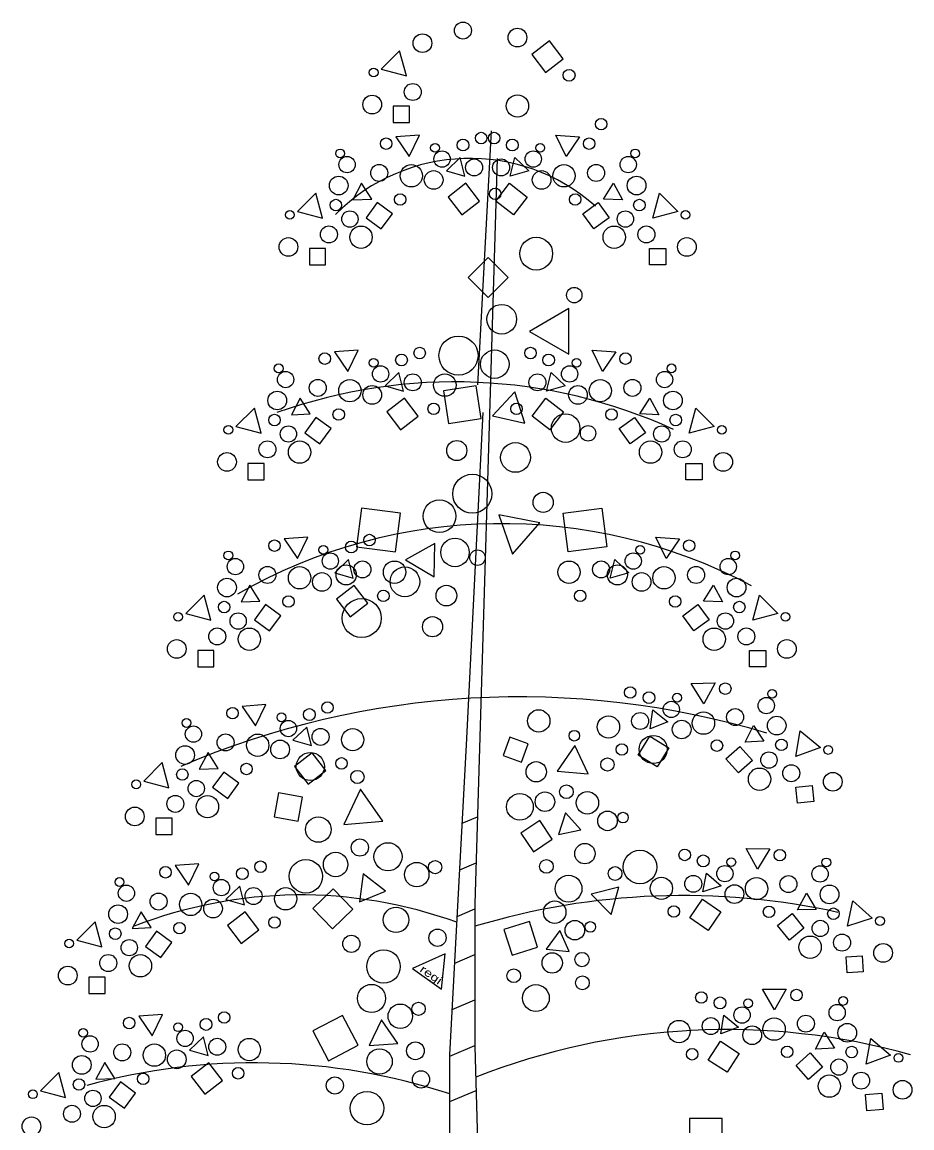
# Model space of a CAD drawing. Extents: x -238 to 283, y 0 to 849.
# Drawn here: x -145.1 to 173.5, y 452.8 to 848.9 of the extents above; entities that cross this region are included whole.
import ezdxf
from ezdxf.enums import TextEntityAlignment as Align

# ---------------------------------------------------------------- set-up
doc = ezdxf.new("R2010")
doc.units = 0
doc.header["$LTSCALE"] = 25
doc.header["$MEASUREMENT"] = 0
doc.layers.get('0').update_dxf_attribs({"linetype": 'CONTINUOUS'})

msp = doc.modelspace()

# ---------------------------------------------------------------- linework, layer by layer
at = {"color": 0, "linetype": 'ByBlock'}
for p, q in [((43.77, 842.14), (37.42, 837.24)), ((48.67, 835.79), (43.77, 842.14)), ((-9.94, 838.64), (-16.54, 832.04)), ((-7.53, 829.63), (-9.94, 838.64)), ((37.42, 837.24), (42.32, 830.9)), ((42.32, 830.9), (48.67, 835.79)), ((-16.54, 832.04), (-7.53, 829.63)), ((-6.44, 818.74), (-12.25, 818.74)), ((-12.25, 818.74), (-12.25, 812.94)), ((-6.44, 812.94), (-6.44, 818.74)), ((-12.25, 812.94), (-6.44, 812.94)), ((-2.83, 808.42), (-11.32, 807.79)), ((-6.53, 800.76), (-2.83, 808.42)), ((18, 719), (23, 810)), ((49.67, 800.76), (45.97, 808.42)), ((45.97, 808.42), (54.45, 807.79)), ((-11.32, 807.79), (-6.53, 800.76)), ((54.45, 807.79), (49.67, 800.76)), ((11.78, 800.39), (6.85, 795.62)), ((13.45, 793.74), (11.78, 800.39)), ((29.69, 793.74), (31.36, 800.39)), ((31.36, 800.39), (36.29, 795.62)), ((25, 800), (17, 533)), ((6.85, 795.62), (13.45, 793.74)), ((36.29, 795.62), (29.69, 793.74)), ((-23.54, 791.22), (-26.68, 785.26)), ((-19.95, 785.52), (-23.54, 791.22)), ((13.77, 791.14), (7.42, 786.24)), ((18.67, 784.79), (13.77, 791.14)), ((24.47, 784.79), (29.36, 791.14)), ((29.36, 791.14), (35.71, 786.24)), ((63.08, 785.52), (66.68, 791.22)), ((66.68, 791.22), (69.82, 785.26)), ((-39.94, 787.64), (-46.54, 781.04)), ((-37.53, 778.63), (-39.94, 787.64)), ((-26.68, 785.26), (-19.95, 785.52)), ((7.42, 786.24), (12.32, 779.9)), ((12.32, 779.9), (18.67, 784.79)), ((30.81, 779.9), (24.47, 784.79)), ((35.71, 786.24), (30.81, 779.9)), ((69.82, 785.26), (63.08, 785.52)), ((80.67, 778.63), (83.08, 787.64)), ((83.08, 787.64), (89.68, 781.04)), ((-46.54, 781.04), (-37.53, 778.63)), ((-17.95, 784.25), (-21.94, 778.81)), ((-12.51, 780.26), (-17.95, 784.25)), ((55.65, 780.26), (61.09, 784.25)), ((61.09, 784.25), (65.08, 778.81)), ((89.68, 781.04), (80.67, 778.63)), ((-21.94, 778.81), (-16.5, 774.82)), ((-16.5, 774.82), (-12.51, 780.26)), ((59.64, 774.82), (55.65, 780.26)), ((65.08, 778.81), (59.64, 774.82)), ((-36.44, 767.74), (-42.25, 767.74)), ((-42.25, 767.74), (-42.25, 761.94)), ((-36.44, 761.94), (-36.44, 767.74)), ((21.74, 764.59), (14.56, 757.4)), ((28.92, 757.41), (21.74, 764.59)), ((79.58, 767.74), (85.38, 767.74)), ((79.58, 761.94), (79.58, 767.74)), ((85.38, 767.74), (85.38, 761.94)), ((-42.25, 761.94), (-36.44, 761.94)), ((85.38, 761.94), (79.58, 761.94)), ((14.56, 757.4), (21.74, 750.23)), ((21.74, 750.23), (28.92, 757.41)), ((50.7, 746.26), (36.56, 738.1)), ((50.69, 729.94), (50.7, 746.26)), ((36.56, 738.1), (50.69, 729.94)), ((-24.83, 731.42), (-33.32, 730.79)), ((-33.32, 730.79), (-28.53, 723.76)), ((-28.53, 723.76), (-24.83, 731.42)), ((62.68, 723.76), (58.98, 731.42)), ((58.98, 731.42), (67.46, 730.79)), ((67.46, 730.79), (62.68, 723.76)), ((-10.22, 723.39), (-15.15, 718.62)), ((-8.55, 716.74), (-10.22, 723.39)), ((42.7, 716.74), (44.37, 723.39)), ((44.37, 723.39), (49.3, 718.62)), ((-15.15, 718.62), (-8.55, 716.74)), ((17.49, 718.59), (5.82, 716.79)), ((19.29, 706.92), (17.49, 718.59)), ((49.3, 718.62), (42.7, 716.74)), ((-45.54, 714.22), (-48.68, 708.26)), ((-41.95, 708.52), (-45.54, 714.22)), ((-8.23, 714.14), (-14.58, 709.24)), ((-3.33, 707.79), (-8.23, 714.14)), ((5.82, 716.79), (7.61, 705.12)), ((31.34, 716.47), (23.33, 707.81)), ((34.83, 705.2), (31.34, 716.47)), ((37.47, 707.79), (42.37, 714.14)), ((42.37, 714.14), (48.72, 709.24)), ((76.09, 708.52), (79.69, 714.22)), ((79.69, 714.22), (82.83, 708.26)), ((-61.94, 710.64), (-68.54, 704.04)), ((-59.53, 701.63), (-61.94, 710.64)), ((-14.58, 709.24), (-9.68, 702.9)), ((48.72, 709.24), (43.82, 702.9)), ((93.68, 701.63), (96.09, 710.64)), ((96.09, 710.64), (102.69, 704.04)), ((-48.68, 708.26), (-41.95, 708.52)), ((-39.95, 707.25), (-43.94, 701.81)), ((-34.51, 703.26), (-39.95, 707.25)), ((-9.68, 702.9), (-3.33, 707.79)), ((7.61, 705.12), (19.29, 706.92)), ((14, 590), (20, 709)), ((23.33, 707.81), (34.83, 705.2)), ((43.82, 702.9), (37.47, 707.79)), ((68.66, 703.26), (74.1, 707.25)), ((74.1, 707.25), (78.09, 701.81)), ((82.83, 708.26), (76.09, 708.52)), ((-68.54, 704.04), (-59.53, 701.63)), ((-43.94, 701.81), (-38.5, 697.82)), ((-38.5, 697.82), (-34.51, 703.26)), ((72.65, 697.82), (68.66, 703.26)), ((78.09, 701.81), (72.65, 697.82)), ((102.69, 704.04), (93.68, 701.63)), ((-58.44, 690.74), (-64.25, 690.74)), ((-64.25, 690.74), (-64.25, 684.94)), ((-58.44, 684.94), (-58.44, 690.74)), ((92.59, 690.74), (98.39, 690.74)), ((92.59, 684.94), (92.59, 690.74)), ((98.39, 690.74), (98.39, 684.94)), ((-64.25, 684.94), (-58.44, 684.94)), ((98.39, 684.94), (92.59, 684.94)), ((-23.56, 674.84), (-25.36, 660.92)), ((-9.65, 673.05), (-23.56, 674.84)), ((48.58, 673.05), (62.5, 674.84)), ((62.5, 674.84), (64.29, 660.92)), ((-11.44, 659.13), (-9.65, 673.05)), ((25.58, 672.36), (30.49, 658.3)), ((40.21, 669.57), (25.58, 672.36)), ((30.49, 658.3), (40.21, 669.57)), ((50.38, 659.13), (48.58, 673.05)), ((-42.83, 664.42), (-51.32, 663.79)), ((-51.32, 663.79), (-46.53, 656.76)), ((-46.53, 656.76), (-42.83, 664.42)), ((2.67, 662.15), (-7.83, 656.32)), ((2.48, 650.15), (2.67, 662.15)), ((85.47, 656.76), (81.77, 664.42)), ((81.77, 664.42), (90.25, 663.79)), ((90.25, 663.79), (85.47, 656.76)), ((-25.36, 660.92), (-11.44, 659.13)), ((64.29, 660.92), (50.38, 659.13)), ((-28.22, 656.39), (-33.15, 651.62)), ((-26.55, 649.74), (-28.22, 656.39)), ((-7.83, 656.32), (2.48, 650.15)), ((65.49, 649.74), (67.16, 656.39)), ((67.16, 656.39), (72.09, 651.62)), ((-33.15, 651.62), (-26.55, 649.74)), ((72.09, 651.62), (65.49, 649.74)), ((-63.54, 647.22), (-66.68, 641.26)), ((-59.95, 641.52), (-63.54, 647.22)), ((-26.23, 647.14), (-32.58, 642.24)), ((-21.33, 640.79), (-26.23, 647.14)), ((98.88, 641.52), (102.48, 647.22)), ((102.48, 647.22), (105.62, 641.26)), ((-79.94, 643.64), (-86.54, 637.04)), ((-77.53, 634.63), (-79.94, 643.64)), ((-32.58, 642.24), (-27.68, 635.9)), ((116.47, 634.63), (118.88, 643.64)), ((118.88, 643.64), (125.48, 637.04)), ((-66.68, 641.26), (-59.95, 641.52)), ((-57.95, 640.25), (-61.94, 634.81)), ((-52.51, 636.26), (-57.95, 640.25)), ((-27.68, 635.9), (-21.33, 640.79)), ((91.45, 636.26), (96.89, 640.25)), ((96.89, 640.25), (100.88, 634.81)), ((105.62, 641.26), (98.88, 641.52)), ((-86.54, 637.04), (-77.53, 634.63)), ((-61.94, 634.81), (-56.5, 630.82)), ((-56.5, 630.82), (-52.51, 636.26)), ((95.44, 630.82), (91.45, 636.26)), ((100.88, 634.81), (95.44, 630.82)), ((125.48, 637.04), (116.47, 634.63)), ((-76.44, 623.74), (-82.25, 623.74)), ((-82.25, 623.74), (-82.25, 617.94)), ((-76.44, 617.94), (-76.44, 623.74)), ((115.38, 623.74), (121.18, 623.74)), ((115.38, 617.94), (115.38, 623.74)), ((121.18, 623.74), (121.18, 617.94)), ((-82.25, 617.94), (-76.44, 617.94)), ((121.18, 617.94), (115.38, 617.94)), ((94.49, 612), (102.99, 612.21)), ((98.93, 604.74), (94.49, 612)), ((102.99, 612.21), (98.93, 604.74)), ((-57.83, 604.42), (-66.32, 603.79)), ((-66.32, 603.79), (-61.53, 596.76)), ((-61.53, 596.76), (-57.83, 604.42)), ((79.75, 595.77), (80.74, 602.56)), ((80.74, 602.56), (86.12, 598.3)), ((86.12, 598.3), (79.75, 595.77)), ((-43.22, 596.39), (-48.15, 591.62)), ((-41.55, 589.74), (-43.22, 596.39)), ((113.79, 590.91), (116.8, 596.94)), ((116.8, 596.94), (120.52, 591.32)), ((131.97, 585.8), (133.48, 595)), ((133.48, 595), (140.7, 589.1)), ((-48.15, 591.62), (-41.55, 589.74)), ((29.53, 592.71), (27.15, 586.16)), ((36.08, 590.33), (29.53, 592.71)), ((33.7, 583.78), (36.08, 590.33)), ((75.43, 586.35), (79.68, 593.16)), ((79.68, 593.16), (86.48, 588.91)), ((120.52, 591.32), (113.79, 590.91)), ((-78.54, 587.22), (-81.68, 581.26)), ((-74.95, 581.52), (-78.54, 587.22)), ((-41.23, 587.14), (-47.58, 582.24)), ((-36.33, 580.79), (-41.23, 587.14)), ((8, 479), (14, 590)), ((52.84, 589.71), (46.42, 580.54)), ((57.57, 579.56), (52.84, 589.71)), ((82.24, 582.11), (75.43, 586.35)), ((86.48, 588.91), (82.24, 582.11)), ((106.91, 584.94), (111.93, 589.45)), ((111.93, 589.45), (116.44, 584.43)), ((140.7, 589.1), (131.97, 585.8)), ((-94.94, 583.64), (-101.54, 577.04)), ((-92.53, 574.63), (-94.94, 583.64)), ((27.15, 586.16), (33.7, 583.78)), ((111.42, 579.92), (106.91, 584.94)), ((116.44, 584.43), (111.42, 579.92)), ((-81.68, 581.26), (-74.95, 581.52)), ((-72.95, 580.25), (-76.94, 574.81)), ((-67.51, 576.26), (-72.95, 580.25)), ((-47.58, 582.24), (-42.68, 575.9)), ((-42.68, 575.9), (-36.33, 580.79)), ((46.42, 580.54), (57.57, 579.56)), ((-101.54, 577.04), (-92.53, 574.63)), ((-76.94, 574.81), (-71.5, 570.82)), ((-71.5, 570.82), (-67.51, 576.26)), ((131.97, 574.86), (137.74, 575.43)), ((132.54, 569.08), (131.97, 574.86)), ((137.74, 575.43), (138.32, 569.66)), ((-53.35, 572.81), (-54.86, 564.23)), ((-44.78, 571.3), (-53.35, 572.81)), ((-46.29, 562.72), (-44.78, 571.3)), ((-24.01, 574.18), (-29.93, 561.5)), ((-15.99, 562.71), (-24.01, 574.18)), ((138.32, 569.66), (132.54, 569.08)), ((-91.44, 563.74), (-97.25, 563.74)), ((-97.25, 563.74), (-97.25, 557.94)), ((-91.44, 557.94), (-91.44, 563.74)), ((-54.86, 564.23), (-46.29, 562.72)), ((-29.93, 561.5), (-15.99, 562.71)), ((12.48, 561.89), (17.94, 564.21)), ((40.22, 562.89), (33.49, 558.39)), ((44.72, 556.16), (40.22, 562.89)), ((49.44, 565.59), (46.97, 557.88)), ((54.88, 559.6), (49.44, 565.59)), ((46.97, 557.88), (54.88, 559.6)), ((-97.25, 557.94), (-91.44, 557.94)), ((33.49, 558.39), (37.99, 551.66)), ((37.99, 551.66), (44.72, 556.16)), ((118.23, 545.42), (114.11, 552.86)), ((114.11, 552.86), (122.61, 552.71)), ((122.61, 552.71), (118.23, 545.42)), ((-81.83, 547.42), (-90.32, 546.79)), ((-90.32, 546.79), (-85.53, 539.76)), ((-85.53, 539.76), (-81.83, 547.42)), ((11.58, 545.21), (17.44, 547.7)), ((-22.96, 543.74), (-24.32, 533.72)), ((-14.96, 537.55), (-22.96, 543.74)), ((98.67, 537.3), (99.96, 544.04)), ((99.96, 544.04), (105.15, 539.55)), ((-67.22, 539.39), (-72.15, 534.62)), ((-65.55, 532.74), (-67.22, 539.39)), ((68.55, 539.01), (58.65, 536.5)), ((65.77, 529.19), (68.55, 539.01)), ((105.15, 539.55), (98.67, 537.3)), ((-33.72, 538.42), (-41.03, 531.42)), ((-26.72, 531.11), (-33.72, 538.42)), ((-24.32, 533.72), (-14.96, 537.55)), ((58.65, 536.5), (65.77, 529.19)), ((132.47, 530.95), (135.74, 536.85)), ((135.74, 536.85), (139.21, 531.06)), ((-72.15, 534.62), (-65.55, 532.74)), ((-41.03, 531.42), (-34.03, 524.11)), ((-34.03, 524.11), (-26.72, 531.11)), ((10.68, 528.53), (17, 531.21)), ((17, 533), (17, 482)), ((93.95, 528.08), (98.49, 534.69)), ((98.49, 534.69), (105.1, 530.15)), ((139.21, 531.06), (132.47, 530.95)), ((150.41, 525.05), (152.31, 534.18)), ((152.31, 534.18), (159.27, 527.96)), ((-102.54, 530.22), (-105.68, 524.26)), ((-98.95, 524.52), (-102.54, 530.22)), ((-65.23, 530.14), (-71.58, 525.24)), ((-60.33, 523.79), (-65.23, 530.14)), ((100.56, 523.54), (93.95, 528.08)), ((105.1, 530.15), (100.56, 523.54)), ((125.33, 525.28), (130.55, 529.57)), ((130.55, 529.57), (134.83, 524.36)), ((159.27, 527.96), (150.41, 525.05)), ((-118.94, 526.64), (-125.54, 520.04)), ((-116.53, 517.63), (-118.94, 526.64)), ((-105.68, 524.26), (-98.95, 524.52)), ((-96.95, 523.25), (-100.94, 517.81)), ((-91.51, 519.26), (-96.95, 523.25)), ((-71.58, 525.24), (-66.68, 518.9)), ((-66.68, 518.9), (-60.33, 523.79)), ((36.56, 526.72), (27.39, 523.8)), ((27.39, 523.8), (30.31, 514.63)), ((39.48, 517.55), (36.56, 526.72)), ((47.37, 523.52), (42.54, 516.86)), ((50.73, 516), (47.37, 523.52)), ((129.62, 520.07), (125.33, 525.28)), ((134.83, 524.36), (129.62, 520.07)), ((-125.54, 520.04), (-116.53, 517.63)), ((-95.5, 513.82), (-91.51, 519.26)), ((-100.94, 517.81), (-95.5, 513.82)), ((6.33, 515.18), (-5.31, 509.94)), ((5.05, 502.48), (6.33, 515.18)), ((30.31, 514.63), (39.48, 517.55)), ((42.54, 516.86), (50.73, 516)), ((9.78, 511.85), (17, 514.92)), ((149.93, 514.12), (155.72, 514.44)), ((150.25, 508.32), (149.93, 514.12)), ((155.72, 514.44), (156.04, 508.64)), ((-5.31, 509.94), (5.05, 502.48)), ((156.04, 508.64), (150.25, 508.32)), ((-115.44, 506.74), (-121.25, 506.74)), ((-121.25, 506.74), (-121.25, 500.94)), ((-115.44, 500.94), (-115.44, 506.74)), ((-121.25, 500.94), (-115.44, 500.94)), ((120, 502.44), (128.5, 502.52)), ((124.32, 495.11), (120, 502.44)), ((128.5, 502.52), (124.32, 495.11)), ((8.87, 495.16), (17, 498.62)), ((-94.83, 493.42), (-103.32, 492.79)), ((-103.32, 492.79), (-98.53, 485.76)), ((-98.53, 485.76), (-94.83, 493.42)), ((-30.38, 493.1), (-41.04, 487.52)), ((-24.8, 482.45), (-30.38, 493.1)), ((-16.38, 491.51), (-20.88, 482.25)), ((-10.61, 482.98), (-16.38, 491.51)), ((105.01, 486.44), (106.11, 493.22)), ((106.11, 493.22), (111.42, 488.88)), ((-41.04, 487.52), (-35.45, 476.87)), ((111.42, 488.88), (105.01, 486.44)), ((-80.22, 485.39), (-85.15, 480.62)), ((-78.55, 478.74), (-80.22, 485.39)), ((100.55, 477.09), (104.9, 483.83)), ((104.9, 483.83), (111.64, 479.48)), ((138.97, 481.05), (142.07, 487.04)), ((142.07, 487.04), (145.71, 481.36)), ((157.07, 475.66), (158.72, 484.84)), ((158.72, 484.84), (165.85, 478.82)), ((-85.15, 480.62), (-78.55, 478.74)), ((-35.45, 476.87), (-24.8, 482.45)), ((-20.88, 482.25), (-10.61, 482.98)), ((8, 478.49), (17, 482.32)), ((17, 482), (22, 306)), ((111.64, 479.48), (107.29, 472.74)), ((132, 475.19), (137.09, 479.62)), ((137.09, 479.62), (141.52, 474.53)), ((145.71, 481.36), (138.97, 481.05)), ((-115.54, 476.22), (-118.68, 470.26)), ((-111.95, 470.52), (-115.54, 476.22)), ((-78.23, 476.14), (-84.58, 471.24)), ((-73.33, 469.79), (-78.23, 476.14)), ((8, 374), (8, 479)), ((107.29, 472.74), (100.55, 477.09)), ((165.85, 478.82), (157.07, 475.66)), ((-131.94, 472.64), (-138.54, 466.04)), ((-129.53, 463.63), (-131.94, 472.64)), ((136.43, 470.1), (132, 475.19)), ((141.52, 474.53), (136.43, 470.1)), ((-118.68, 470.26), (-111.95, 470.52)), ((-109.95, 469.25), (-113.94, 463.81)), ((-104.51, 465.26), (-109.95, 469.25)), ((-84.58, 471.24), (-79.68, 464.9)), ((-79.68, 464.9), (-73.33, 469.79)), ((-138.54, 466.04), (-129.53, 463.63)), ((-113.94, 463.81), (-108.5, 459.82)), ((-108.5, 459.82), (-104.51, 465.26)), ((8, 462.2), (17.45, 466.21)), ((156.9, 464.72), (162.68, 465.21)), ((157.38, 458.94), (156.9, 464.72)), ((162.68, 465.21), (163.17, 459.42)), ((105.49, 456.13), (93.88, 456.12)), ((93.88, 456.12), (93.89, 444.52)), ((105.49, 444.52), (105.49, 456.13)), ((163.17, 459.42), (157.38, 458.94))]:
    msp.add_line(p, q, dxfattribs=at)
for centre, radius in [((12.74, 845.85), 3.04), ((-1.76, 841.35), 3.35), ((32.24, 843.35), 3.35), ((-19.26, 830.85), 1.58), ((50.74, 829.85), 2.12), ((-5.26, 823.85), 3.04), ((-19.76, 819.35), 3.35), ((32.24, 818.85), 4), ((62.24, 812.35), 2.06), ((19.24, 807.35), 2.06), ((23.9, 807.35), 2.06), ((-14.76, 805.35), 2.06), ((2.74, 803.85), 1.58), ((12.74, 804.85), 2.12), ((30.4, 804.85), 2.12), ((40.4, 803.85), 1.58), ((57.9, 805.35), 2.06), ((-31.26, 801.85), 1.58), ((-28.76, 797.85), 2.92), ((5.24, 799.85), 2.92), ((37.9, 799.85), 2.92), ((71.9, 797.85), 2.92), ((74.4, 801.85), 1.58), ((-17.26, 794.85), 3.04), ((-5.76, 793.85), 4), ((16.74, 796.85), 3.04), ((26.4, 796.85), 3.04), ((48.9, 793.85), 4), ((60.4, 794.85), 3.04), ((-31.76, 790.35), 3.35), ((2.24, 792.35), 3.35), ((40.9, 792.35), 3.35), ((74.9, 790.35), 3.35), ((24.24, 787.35), 2.06), ((-32.76, 783.35), 2.06), ((-9.76, 785.35), 2.06), ((52.9, 785.35), 2.06), ((75.9, 783.35), 2.06), ((-49.26, 779.85), 1.58), ((-27.76, 778.35), 2.92), ((70.9, 778.35), 2.92), ((92.4, 779.85), 1.58), ((-35.26, 772.85), 3.04), ((-23.76, 771.85), 4), ((66.9, 771.85), 4), ((78.4, 772.85), 3.04), ((-49.76, 768.35), 3.35), ((38.97, 765.95), 5.87), ((92.9, 768.35), 3.35), ((52.58, 751.1), 2.77), ((26.6, 742.44), 5.32), ((11.13, 729.45), 7), ((-36.76, 728.35), 2.06), ((-9.26, 727.85), 2.12), ((-2.76, 730.35), 2.06), ((24.12, 726.36), 5.1), ((36.91, 730.35), 2.06), ((43.41, 727.85), 2.12), ((70.91, 728.35), 2.06), ((-53.26, 724.85), 1.58), ((-19.26, 726.85), 1.58), ((-16.76, 722.85), 2.92), ((50.91, 722.85), 2.92), ((53.41, 726.85), 1.58), ((87.41, 724.85), 1.58), ((-50.76, 720.85), 2.92), ((-5.26, 719.85), 3.04), ((6.24, 718.85), 4), ((39.41, 719.85), 3.04), ((84.91, 720.85), 2.92), ((-39.26, 717.85), 3.04), ((-27.76, 716.85), 4), ((-19.76, 715.35), 3.35), ((53.91, 715.35), 3.35), ((61.91, 716.85), 4), ((73.41, 717.85), 3.04), ((-53.76, 713.35), 3.35), ((87.91, 713.35), 3.35), ((-31.76, 708.35), 2.06), ((2.24, 710.35), 2.06), ((31.91, 710.35), 2.06), ((65.91, 708.35), 2.06), ((-54.76, 706.35), 2.06), ((49.49, 703.46), 5.1), ((88.91, 706.35), 2.06), ((-71.26, 702.85), 1.58), ((-49.76, 701.35), 2.92), ((57.53, 701.61), 2.77), ((83.91, 701.35), 2.92), ((105.41, 702.85), 1.58), ((-57.26, 695.85), 3.04), ((-45.76, 694.85), 4), ((10.51, 695.42), 3.61), ((31.55, 692.94), 5.32), ((79.91, 694.85), 4), ((91.41, 695.85), 3.04), ((-71.76, 691.35), 3.35), ((105.91, 691.35), 3.35), ((16.08, 679.95), 7), ((4.32, 671.91), 5.87), ((41.45, 676.86), 3.61), ((-54.76, 661.35), 2.06), ((-27.26, 660.85), 2.12), ((-20.76, 663.35), 2.06), ((9.89, 658.92), 5.1), ((93.7, 661.35), 2.06), ((-71.26, 657.85), 1.58), ((-37.26, 659.85), 1.58), ((-34.76, 655.85), 2.92), ((17.93, 657.06), 2.77), ((73.7, 655.85), 2.92), ((76.2, 659.85), 1.58), ((110.2, 657.85), 1.58), ((-68.76, 653.85), 2.92), ((-57.26, 650.85), 3.04), ((-45.76, 649.85), 4), ((-29.09, 650.87), 3.61), ((-23.26, 652.85), 3.04), ((-11.76, 651.85), 4), ((-8.05, 648.4), 5.32), ((50.7, 651.85), 4), ((62.2, 652.85), 3.04), ((68.02, 650.87), 3.61), ((84.7, 649.85), 4), ((96.2, 650.85), 3.04), ((107.7, 653.85), 2.92), ((-71.76, 646.35), 3.35), ((-37.76, 648.35), 3.35), ((76.7, 648.35), 3.35), ((110.7, 646.35), 3.35), ((6.8, 643.45), 3.71), ((-49.76, 641.35), 2.06), ((-23.52, 635.4), 7), ((-15.76, 643.35), 2.06), ((54.7, 643.35), 2.06), ((88.7, 641.35), 2.06), ((-72.76, 639.35), 2.06), ((111.7, 639.35), 2.06), ((-89.26, 635.85), 1.58), ((-67.76, 634.35), 2.92), ((1.85, 632.31), 3.61), ((106.7, 634.35), 2.92), ((128.2, 635.85), 1.58), ((-75.26, 628.85), 3.04), ((-63.76, 627.85), 4), ((102.7, 627.85), 4), ((114.2, 628.85), 3.04), ((-89.76, 624.35), 3.35), ((128.7, 624.35), 3.35), ((72.63, 608.74), 2.06), ((106.66, 610.13), 2.06), ((79.35, 606.9), 2.12), ((89.4, 606.9), 1.58), ((121.34, 604.05), 2.92), ((123.43, 608.28), 1.58), ((-69.76, 601.35), 2.06), ((-42.26, 600.85), 2.12), ((-35.76, 603.35), 2.06), ((39.85, 598.55), 4.02), ((87.31, 602.67), 2.92), ((110.19, 599.93), 3.04), ((-86.26, 597.85), 1.58), ((-52.26, 599.85), 1.58), ((-49.76, 595.85), 2.92), ((64.82, 596.4), 4), ((76.16, 598.54), 3.04), ((91.04, 595.5), 3.35), ((98.85, 597.79), 4), ((125.07, 596.89), 3.35), ((-83.76, 593.85), 2.92), ((-38.26, 592.85), 3.04), ((-26.76, 591.85), 4), ((52.61, 593.27), 1.9), ((-72.26, 590.85), 3.04), ((-60.76, 589.85), 4), ((-52.76, 588.35), 3.35), ((69.64, 588.34), 2.06), ((80.86, 588.35), 5.03), ((103.67, 589.73), 2.06), ((126.76, 590.02), 2.06), ((-86.76, 586.35), 3.35), ((-41.92, 582.24), 5.03), ((122.28, 584.55), 2.92), ((143.52, 588.18), 1.58), ((-64.76, 581.35), 2.06), ((-30.76, 583.35), 2.06), ((38.97, 580.35), 3.65), ((64.45, 582.96), 2.37), ((130.29, 579.82), 3.04), ((-87.76, 579.35), 2.06), ((-25.07, 578.5), 2.37), ((118.94, 577.68), 4), ((145.16, 576.78), 3.35), ((-104.26, 575.85), 1.58), ((-82.76, 574.35), 2.92), ((49.78, 573.22), 2.47), ((-90.26, 568.85), 3.04), ((-78.76, 567.85), 4), ((33.12, 567.8), 4.8), ((42.09, 569.64), 3.5), ((57.27, 569.22), 4.02), ((-104.76, 564.35), 3.35), ((-39.05, 559.65), 4.56), ((64.49, 562.76), 3.5), ((70.03, 563.94), 1.9), ((-24.19, 553.22), 3.09), ((-14.11, 549.92), 5.03), ((56.39, 551.03), 3.65), ((-32.88, 547.13), 4.37), ((76.11, 546.24), 6), ((92.13, 550.57), 2.06), ((126.19, 550.46), 2.06), ((-59.76, 546.35), 2.06), ((-43.52, 542.92), 6), ((-3.81, 543.53), 4.37), ((2.75, 546.18), 2.37), ((42.6, 546.47), 2.47), ((98.76, 548.43), 2.12), ((106.52, 543.86), 2.92), ((108.8, 547.99), 1.58), ((140.58, 543.75), 2.92), ((142.86, 547.88), 1.58), ((-93.76, 544.35), 2.06), ((-76.26, 542.85), 1.58), ((-66.26, 543.85), 2.12), ((50.54, 538.47), 4.8), ((67.2, 543.9), 2.47), ((95.21, 540.22), 3.04), ((129.27, 540.12), 3.04), ((-110.26, 540.85), 1.58), ((-107.76, 536.85), 2.92), ((-73.76, 538.85), 2.92), ((-62.26, 535.85), 3.04), ((-50.76, 534.85), 4), ((83.78, 538.59), 4), ((109.94, 536.54), 3.35), ((117.84, 538.48), 4), ((143.99, 536.43), 3.35), ((-96.26, 533.85), 3.04), ((-84.76, 532.85), 4), ((-110.76, 529.35), 3.35), ((-76.76, 531.35), 3.35), ((-11.24, 527.33), 4.56), ((45.57, 530.06), 4.02), ((88.25, 530.32), 2.06), ((122.31, 530.21), 2.06), ((145.38, 529.5), 2.06), ((-54.76, 526.35), 2.06), ((52.79, 523.6), 3.5), ((140.67, 524.23), 2.92), ((162.05, 526.92), 1.58), ((-111.76, 522.35), 2.06), ((-88.76, 524.35), 2.06), ((3.62, 520.9), 3.09), ((58.33, 524.78), 1.9), ((-128.26, 518.85), 1.58), ((-106.76, 517.35), 2.92), ((-27.23, 518.72), 3.09), ((137.03, 517.51), 4), ((148.46, 519.15), 3.04), ((-15.71, 510.6), 6), ((44.69, 511.87), 3.65), ((55.35, 513.09), 2.55), ((163.19, 515.46), 3.35), ((-114.26, 511.85), 3.04), ((-102.76, 510.85), 4), ((-128.76, 507.35), 3.35), ((30.9, 507.31), 2.47), ((55.51, 504.74), 2.47), ((-20.01, 499.17), 5.03), ((38.84, 499.31), 4.8), ((98.09, 499.52), 2.06), ((104.78, 497.57), 2.12), ((132.14, 500.38), 2.06), ((148.88, 498.27), 1.58), ((-9.72, 492.79), 4.37), ((-3.16, 495.44), 2.37), ((112.67, 493.22), 2.92), ((114.83, 497.42), 1.58), ((146.72, 494.08), 2.92), ((-106.76, 490.35), 2.06), ((-79.26, 489.85), 2.12), ((-72.76, 492.35), 2.06), ((90.09, 487.31), 4), ((101.46, 489.27), 3.04), ((124.14, 488.16), 4), ((135.51, 490.12), 3.04), ((-123.26, 486.85), 1.58), ((-89.26, 488.85), 1.58), ((-86.76, 484.85), 2.92), ((116.29, 486), 3.35), ((150.34, 486.86), 3.35), ((-120.76, 482.85), 2.92), ((-75.26, 481.85), 3.04), ((-63.76, 480.85), 4), ((-4.28, 480.41), 3.18), ((-109.26, 479.85), 3.04), ((-97.76, 478.85), 4), ((-89.76, 477.35), 3.35), ((-17.14, 476.58), 4.56), ((94.79, 479.17), 2.06), ((128.83, 480.03), 2.06), ((151.92, 479.96), 2.06), ((168.66, 477.86), 1.58), ((-123.76, 475.35), 3.35), ((147.36, 474.56), 2.92), ((-101.76, 470.35), 2.06), ((-67.76, 472.35), 2.06), ((-2.28, 470.15), 3.09), ((143.92, 467.75), 4), ((155.29, 469.71), 3.04), ((-124.76, 468.35), 2.06), ((-33.13, 467.98), 3.09), ((170.12, 466.44), 3.35), ((-141.26, 464.85), 1.58), ((-119.76, 463.35), 2.92), ((-21.62, 459.85), 6), ((-127.26, 457.85), 3.04), ((-115.76, 456.85), 4), ((-141.76, 453.35), 3.35)]:
    msp.add_circle(centre, radius, dxfattribs=at)
for centre, radius, start, end in [((15.22, 732.41), 67.65, 48.3984, 135.2968), ((9.74, 530.7), 189.31, 65.532, 109.629), ((26.72, 478.97), 190.28, 62.0157, 119.8524), ((33.01, 299.16), 308.02, 73.2928, 113.1928), ((-45.32, 372.02), 164.21, 70.1048, 111.3121), ((91.61, 277.57), 258.43, 77.6245, 106.7807), ((107.18, 243.24), 244.77, 74.4004, 111.5388), ((-62.01, 249.33), 226.75, 72.0154, 105.3406)]:
    msp.add_arc(centre, radius, start, end, dxfattribs=at)

# ---------------------------------------------------------------- texts
msp.add_text('regi', height=2.867, rotation=324.4623, dxfattribs=at).set_placement((-3, 509), (4, 504), align=Align.ALIGNED)

doc.saveas('drawing.dxf')
